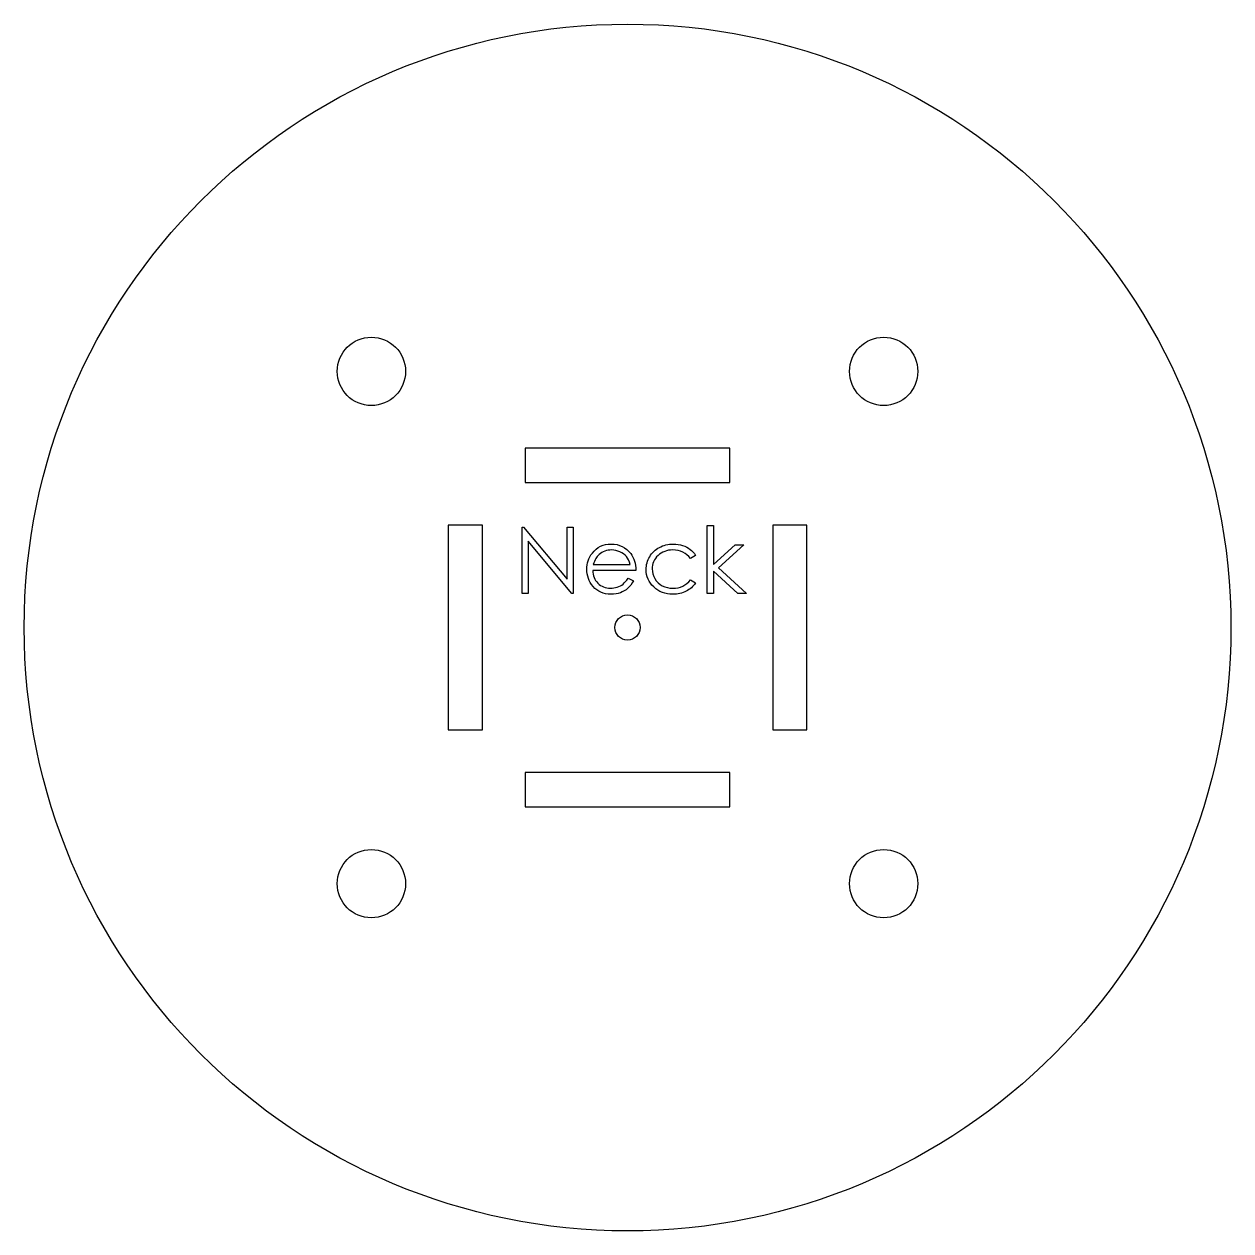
# Model space of a CAD drawing. Header units: millimetres. Extents: x 9 to 115, y 4 to 110.
import ezdxf

# ---------------------------------------------------------------- set-up
doc = ezdxf.new("R2010")
doc.units = ezdxf.units.MM
doc.layers.add('graveren', color=5, linetype='Continuous')
doc.layers.add('snijden', color=1, linetype='Continuous')

msp = doc.modelspace()

# ---------------------------------------------------------------- linework, layer by layer
at = {"layer": 'graveren', "linetype": 'Continuous', "flags": 128}
for points in [[(53.24, 59.73), (53.24, 65.55), (53.24, 65.55), (53.35, 65.55), (53.35, 65.55), (57.2, 60.97), (57.2, 60.97), (57.2, 65.55), (57.2, 65.55), (57.72, 65.55), (57.72, 65.55), (57.72, 59.73), (57.72, 59.73), (57.6, 59.73), (57.6, 59.73), (53.77, 64.3), (53.77, 64.3), (53.77, 59.73), (53.77, 59.73), (53.24, 59.73)], [(69.51, 65.7), (70.04, 65.7), (70.04, 65.7), (70.04, 62.25), (70.04, 62.25), (71.97, 63.98), (71.97, 63.98), (72.72, 63.98), (72.72, 63.98), (70.48, 61.97), (70.48, 61.97), (72.95, 59.73), (72.95, 59.73), (72.2, 59.73), (72.2, 59.73), (70.04, 61.69), (70.04, 61.69), (70.04, 59.73), (70.04, 59.73), (69.51, 59.73), (69.51, 59.73), (69.51, 65.7)], [(62.56, 61.07), (63.02, 60.83), (63.02, 60.83), (62.91, 60.64), (62.78, 60.46), (62.65, 60.3), (62.51, 60.17), (62.37, 60.05), (62.21, 59.95), (62.04, 59.86), (61.87, 59.79), (61.68, 59.73), (61.49, 59.69), (61.28, 59.66), (61.06, 59.66), (61.06, 59.66), (60.81, 59.67), (60.58, 59.7), (60.36, 59.75), (60.16, 59.82), (59.97, 59.92), (59.79, 60.03), (59.63, 60.17), (59.48, 60.33), (59.35, 60.5), (59.23, 60.67), (59.14, 60.86), (59.06, 61.04), (59, 61.24), (58.95, 61.43), (58.93, 61.64), (58.92, 61.85), (58.92, 61.85), (58.92, 62.04), (58.95, 62.23), (58.99, 62.42), (59.04, 62.6), (59.11, 62.77), (59.19, 62.94), (59.29, 63.11), (59.41, 63.27), (59.41, 63.27), (59.57, 63.45), (59.74, 63.61), (59.93, 63.75), (60.13, 63.86), (60.35, 63.95), (60.57, 64.01), (60.81, 64.05), (61.07, 64.06), (61.07, 64.06), (61.33, 64.05), (61.58, 64.01), (61.81, 63.94), (62.03, 63.85), (62.24, 63.73), (62.43, 63.59), (62.61, 63.42), (62.78, 63.22), (62.78, 63.22), (62.89, 63.07), (62.98, 62.91), (63.06, 62.74), (63.12, 62.56), (63.18, 62.37), (63.21, 62.17), (63.24, 61.96), (63.24, 61.75), (63.24, 61.75), (59.44, 61.75), (59.44, 61.75), (59.45, 61.58), (59.47, 61.42), (59.51, 61.26), (59.56, 61.12), (59.62, 60.98), (59.7, 60.85), (59.79, 60.73), (59.9, 60.62), (60.01, 60.51), (60.13, 60.43), (60.26, 60.35), (60.39, 60.29), (60.53, 60.24), (60.68, 60.21), (60.83, 60.18), (60.99, 60.18), (60.99, 60.18), (61.15, 60.18), (61.3, 60.2), (61.45, 60.23), (61.6, 60.28), (61.74, 60.33), (61.88, 60.39), (62, 60.46), (62.11, 60.54), (62.21, 60.64), (62.32, 60.76), (62.44, 60.9), (62.56, 61.07)], [(68.47, 63.06), (68.03, 62.79), (68.03, 62.79), (67.88, 62.96), (67.72, 63.12), (67.55, 63.24), (67.36, 63.35), (67.16, 63.43), (66.95, 63.49), (66.72, 63.52), (66.48, 63.54), (66.48, 63.54), (66.29, 63.53), (66.11, 63.51), (65.93, 63.47), (65.77, 63.41), (65.61, 63.35), (65.46, 63.26), (65.31, 63.16), (65.18, 63.05), (65.06, 62.93), (64.95, 62.79), (64.86, 62.66), (64.79, 62.51), (64.73, 62.36), (64.7, 62.2), (64.67, 62.04), (64.66, 61.87), (64.66, 61.87), (64.68, 61.65), (64.72, 61.43), (64.8, 61.22), (64.9, 61.02), (65.03, 60.83), (65.18, 60.66), (65.36, 60.52), (65.55, 60.4), (65.77, 60.3), (66, 60.23), (66.23, 60.19), (66.49, 60.18), (66.49, 60.18), (66.72, 60.19), (66.94, 60.22), (67.15, 60.28), (67.35, 60.36), (67.53, 60.47), (67.71, 60.6), (67.88, 60.75), (68.03, 60.92), (68.03, 60.92), (68.47, 60.64), (68.47, 60.64), (68.39, 60.52), (68.3, 60.42), (68.21, 60.32), (68.11, 60.22), (68.01, 60.14), (67.89, 60.06), (67.77, 59.98), (67.65, 59.91), (67.52, 59.85), (67.38, 59.8), (67.24, 59.76), (67.1, 59.72), (66.95, 59.69), (66.8, 59.67), (66.64, 59.66), (66.48, 59.66), (66.48, 59.66), (66.23, 59.66), (66, 59.7), (65.77, 59.74), (65.56, 59.81), (65.35, 59.9), (65.16, 60.01), (64.98, 60.14), (64.8, 60.29), (64.65, 60.45), (64.51, 60.62), (64.4, 60.8), (64.31, 60.99), (64.23, 61.18), (64.18, 61.39), (64.15, 61.6), (64.14, 61.82), (64.14, 61.82), (64.14, 61.97), (64.16, 62.12), (64.18, 62.27), (64.22, 62.41), (64.26, 62.55), (64.31, 62.69), (64.38, 62.82), (64.45, 62.95), (64.53, 63.08), (64.62, 63.2), (64.72, 63.31), (64.82, 63.42), (64.93, 63.51), (65.05, 63.6), (65.17, 63.69), (65.3, 63.77), (65.44, 63.83), (65.58, 63.89), (65.73, 63.94), (65.88, 63.99), (66.03, 64.02), (66.19, 64.04), (66.35, 64.05), (66.52, 64.06), (66.52, 64.06), (66.73, 64.05), (66.94, 64.03), (67.14, 63.99), (67.34, 63.93), (67.53, 63.86), (67.7, 63.78), (67.86, 63.69), (68, 63.59), (68.13, 63.48), (68.26, 63.36), (68.37, 63.22), (68.47, 63.06)], [(62.72, 62.27), (62.66, 62.47), (62.58, 62.66), (62.5, 62.82), (62.4, 62.96), (62.28, 63.08), (62.15, 63.19), (62, 63.29), (61.83, 63.38), (61.66, 63.45), (61.47, 63.5), (61.29, 63.53), (61.1, 63.54), (61.1, 63.54), (60.94, 63.53), (60.79, 63.51), (60.64, 63.48), (60.5, 63.44), (60.37, 63.38), (60.24, 63.31), (60.12, 63.23), (60, 63.14), (60, 63.14), (59.92, 63.06), (59.84, 62.97), (59.77, 62.88), (59.71, 62.78), (59.65, 62.66), (59.59, 62.54), (59.54, 62.41), (59.49, 62.27), (59.49, 62.27), (62.72, 62.27)]]:
    msp.add_lwpolyline(points, dxfattribs=at)
at = {"layer": 'snijden', "linetype": 'Continuous', "lineweight": 25}
for p, q in [((71.5, 72.48), (53.5, 72.48)), ((53.5, 72.48), (53.5, 69.48)), ((71.5, 69.48), (71.5, 72.48)), ((53.5, 69.48), (71.5, 69.48)), ((49.75, 65.73), (46.75, 65.73)), ((46.75, 65.73), (46.75, 47.73)), ((49.75, 47.73), (49.75, 65.73)), ((78.25, 65.73), (75.25, 65.73)), ((75.25, 65.73), (75.25, 47.73)), ((78.25, 47.73), (78.25, 65.73)), ((46.75, 47.73), (49.75, 47.73)), ((75.25, 47.73), (78.25, 47.73)), ((71.5, 43.98), (53.5, 43.98)), ((53.5, 43.98), (53.5, 40.98)), ((71.5, 40.98), (71.5, 43.98)), ((53.5, 40.98), (71.5, 40.98))]:
    msp.add_line(p, q, dxfattribs=at)
for centre, radius in [((62.5, 56.73), 53), ((40, 79.23), 3), ((85, 79.23), 3), ((62.5, 56.73), 1.1), ((40, 34.23), 3), ((85, 34.23), 3)]:
    msp.add_circle(centre, radius, dxfattribs=at)

doc.saveas('drawing.dxf')
